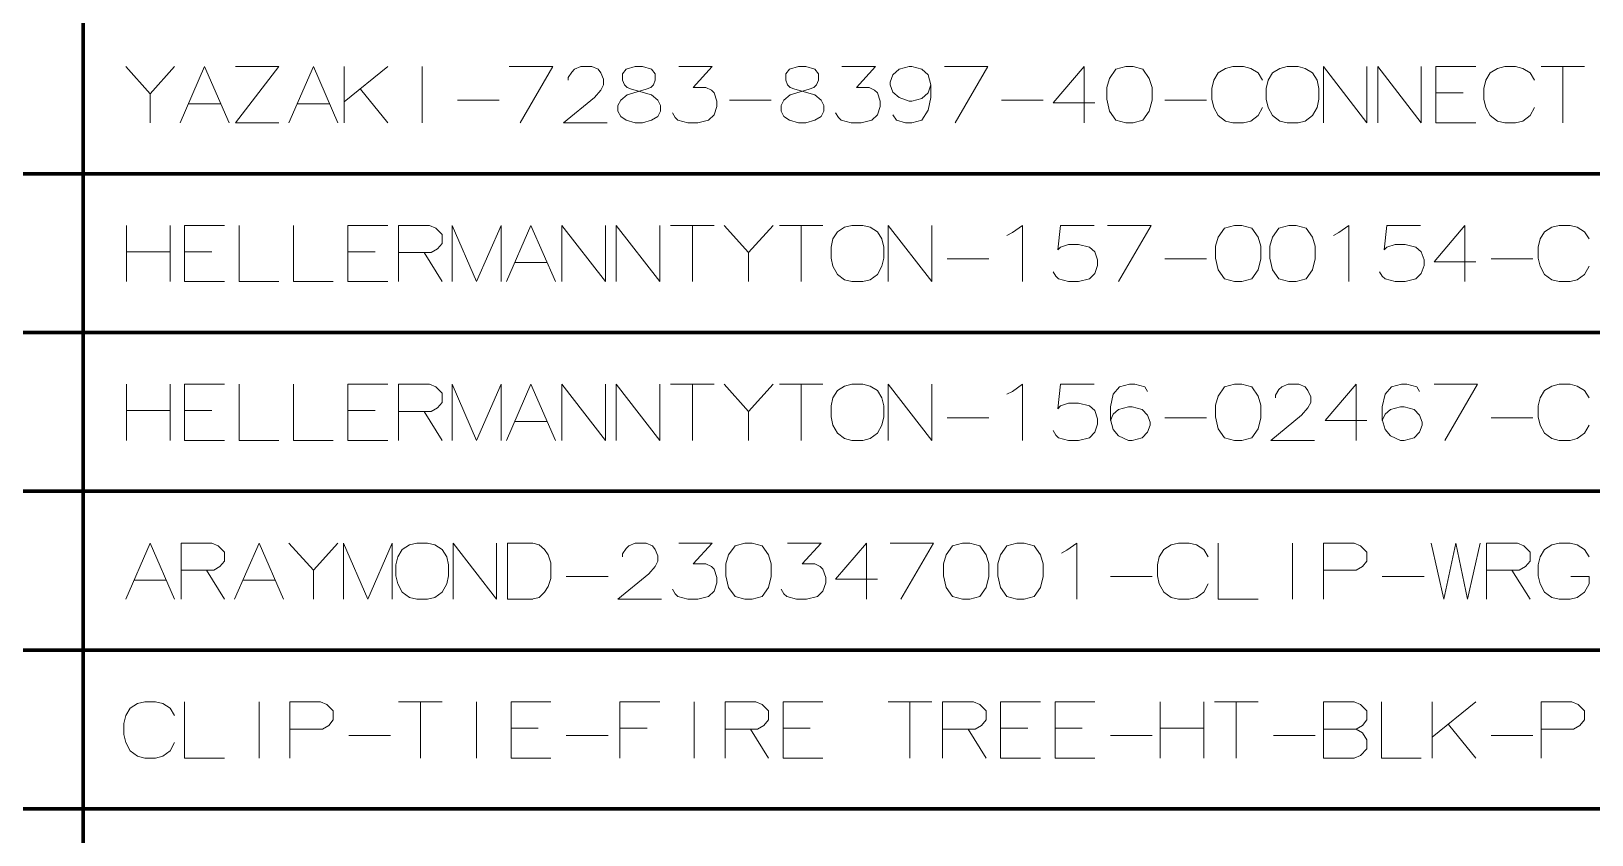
# Model space of a CAD drawing. Header units: millimetres. Extents: x 0 to 174, y 0 to 33.
# Drawn here: x 75.48 to 79.415, y 20.266 to 22.291 of the extents above; entities that cross this region are included whole.
import ezdxf

# ---------------------------------------------------------------- set-up
doc = ezdxf.new("R2010")
doc.units = ezdxf.units.MM
doc.layers.add('PDF_Geomertry', color=7, linetype='Continuous', true_color=0x405f80)

msp = doc.modelspace()

# ---------------------------------------------------------------- linework, layer by layer
at = {"layer": 'PDF_Geomertry', "color": 165, "lineweight": 70, "true_color": 0x5267a5}
for points in [[(70.2461, 21.9317), (70.2461, 21.5315), (71.3026, 21.5315), (71.3026, 21.9317), (75.611, 21.9317), (75.611, 22.3319), (83.901, 22.3319), (83.901, 22.7322), (85.7837, 22.7322), (85.7837, 23.1324), (98.9892, 23.1324), (98.9892, 23.5326)], [(70.2461, 21.5315), (70.2461, 21.1313), (71.3026, 21.1313), (71.3026, 21.5315), (75.611, 21.5315), (75.611, 21.9317), (83.901, 21.9317), (83.901, 22.3319), (85.7837, 22.3319), (85.7837, 22.7322), (98.9892, 22.7322), (98.9892, 23.1324)], [(70.2461, 21.1313), (70.2461, 20.731), (71.3026, 20.731), (71.3026, 21.1313), (75.611, 21.1313), (75.611, 21.5315), (83.901, 21.5315), (83.901, 21.9317), (85.7837, 21.9317), (85.7837, 22.3319), (98.9892, 22.3319), (98.9892, 22.7322)], [(70.2461, 20.731), (70.2461, 20.3308), (71.3026, 20.3308), (71.3026, 20.731), (75.611, 20.731), (75.611, 21.1313), (83.901, 21.1313), (83.901, 21.5315), (85.7837, 21.5315), (85.7837, 21.9317), (98.9892, 21.9317), (98.9892, 22.3319)], [(70.2461, 20.3308), (70.2461, 19.9306), (71.3026, 19.9306), (71.3026, 20.3308), (75.611, 20.3308), (75.611, 20.731), (83.901, 20.731), (83.901, 21.1313), (85.7837, 21.1313), (85.7837, 21.5315), (98.9892, 21.5315), (98.9892, 21.9317)], [(70.2461, 19.9306), (70.2461, 19.5303), (71.3026, 19.5303), (71.3026, 19.9306), (75.611, 19.9306), (75.611, 20.3308), (83.901, 20.3308), (83.901, 20.731), (85.7837, 20.731), (85.7837, 21.1313), (98.9892, 21.1313), (98.9892, 21.5315)]]:
    msp.add_lwpolyline(points, dxfattribs=at)
at = {"layer": 'PDF_Geomertry', "color": 18, "lineweight": 13, "true_color": 0x260000}
for points in [[(75.7185, 22.2015), (75.7803, 22.1329), (75.8419, 22.2015)], [(75.8557, 22.0599), (75.9174, 22.2015), (75.9792, 22.0599)], [(75.9951, 22.2015), (76.1049, 22.2015), (75.9951, 22.0599), (76.1049, 22.0599)], [(76.13, 22.0599), (76.1917, 22.2015), (76.2535, 22.0599)], [(76.2694, 22.2015), (76.2694, 22.0599)], [(76.2694, 22.1124), (76.3792, 22.2015)], [(76.466, 22.0599), (76.466, 22.2015)], [(76.6854, 22.2015), (76.7951, 22.2015), (76.7129, 22.0599)], [(76.9324, 22.0599), (76.8226, 22.0599), (76.9004, 22.1239), (76.9164, 22.1421), (76.9232, 22.1558), (76.9232, 22.1696), (76.9164, 22.1856), (76.9094, 22.1947), (76.8935, 22.2015), (76.8661, 22.2015), (76.8501, 22.1947), (76.8432, 22.1879), (76.834, 22.1742), (76.834, 22.1672)], [(77.0969, 22.085), (77.1037, 22.0736), (77.1107, 22.0667), (77.1358, 22.0599), (77.161, 22.0599), (77.1883, 22.0667), (77.2021, 22.0804), (77.2089, 22.101), (77.2089, 22.1147), (77.2021, 22.1353), (77.1953, 22.1421), (77.1815, 22.149), (77.1496, 22.149), (77.1975, 22.2015), (77.1129, 22.2015)], [(77.5085, 22.085), (77.5153, 22.0736), (77.5221, 22.0667), (77.5472, 22.0599), (77.5724, 22.0599), (77.5999, 22.0667), (77.6136, 22.0804), (77.6204, 22.101), (77.6204, 22.1147), (77.6136, 22.1353), (77.6067, 22.1421), (77.5931, 22.149), (77.561, 22.149), (77.609, 22.2015), (77.5244, 22.2015)], [(77.7485, 22.1558), (77.7415, 22.181), (77.7256, 22.1947), (77.7004, 22.2015), (77.6936, 22.2015), (77.6685, 22.1947), (77.6525, 22.181), (77.6456, 22.1626), (77.6456, 22.1558), (77.6525, 22.1375), (77.6685, 22.1239), (77.6936, 22.1147), (77.7004, 22.1147), (77.7256, 22.1215), (77.7415, 22.1353), (77.7485, 22.1558), (77.7485, 22.1239), (77.7415, 22.0918), (77.7256, 22.0667), (77.7004, 22.0599), (77.6844, 22.0599), (77.6615, 22.0667), (77.6525, 22.0804)], [(77.7828, 22.2015), (77.8925, 22.2015), (77.8101, 22.0599)], [(78.1622, 22.1101), (78.0571, 22.1101), (78.1347, 22.2015), (78.1347, 22.1329), (78.1347, 22.0599)], [(78.5851, 22.0988), (78.5736, 22.0781), (78.5554, 22.0644), (78.5371, 22.0599), (78.5097, 22.0599), (78.4914, 22.0644), (78.4731, 22.0781), (78.4617, 22.0988), (78.4571, 22.1193), (78.4571, 22.1467), (78.4617, 22.1672), (78.4731, 22.1856), (78.4914, 22.1969), (78.5097, 22.2015), (78.5371, 22.2015), (78.5554, 22.1969), (78.5736, 22.1856), (78.5851, 22.1672)], [(78.8479, 22.2015), (78.8479, 22.0599), (78.7382, 22.2015), (78.7382, 22.0599)], [(78.9851, 22.2015), (78.9851, 22.0599), (78.8754, 22.2015), (78.8754, 22.0599)], [(79.1222, 22.0599), (79.0217, 22.0599), (79.0217, 22.2015), (79.1222, 22.2015)], [(79.2708, 22.0988), (79.2594, 22.0781), (79.2411, 22.0644), (79.2229, 22.0599), (79.1954, 22.0599), (79.1771, 22.0644), (79.1589, 22.0781), (79.1475, 22.0988), (79.1429, 22.1193), (79.1429, 22.1467), (79.1475, 22.1672), (79.1589, 22.1856), (79.1771, 22.1969), (79.1954, 22.2015), (79.2229, 22.2015), (79.2411, 22.1969), (79.2594, 22.1856), (79.2708, 22.1672)], [(79.2869, 22.2015), (79.3967, 22.2015)], [(79.3418, 22.0599), (79.3418, 22.2015)], [(75.7803, 22.1329), (75.7803, 22.0599)], [(76.3106, 22.1444), (76.3792, 22.0599)], [(76.5551, 22.1169), (76.6603, 22.1169)], [(77.241, 22.1169), (77.3461, 22.1169)], [(77.9268, 22.1169), (78.0319, 22.1169)], [(78.3382, 22.1169), (78.4433, 22.1169)], [(79.0903, 22.1353), (79.0217, 22.1353)], [(75.8762, 22.1078), (75.9586, 22.1078)], [(76.1506, 22.1078), (76.2329, 22.1078)], [(75.7208, 21.8014), (75.7208, 21.6596)], [(75.8306, 21.8014), (75.8306, 21.6596)], [(75.9676, 21.6596), (75.8671, 21.6596), (75.8671, 21.8014), (75.9676, 21.8014)], [(76.0043, 21.8014), (76.0043, 21.6596), (76.1049, 21.6596)], [(76.1414, 21.8014), (76.1414, 21.6596), (76.2419, 21.6596)], [(76.3792, 21.6596), (76.2786, 21.6596), (76.2786, 21.8014), (76.3792, 21.8014)], [(76.4065, 21.7328), (76.4889, 21.7328), (76.5049, 21.7419), (76.5164, 21.7556), (76.5164, 21.7785), (76.5003, 21.7944), (76.4843, 21.8014), (76.4065, 21.8014), (76.4065, 21.6596)], [(76.6649, 21.6596), (76.6649, 21.8014), (76.6032, 21.6596), (76.5415, 21.8014), (76.5415, 21.6596)], [(76.6786, 21.6596), (76.7403, 21.8014), (76.8021, 21.6596)], [(76.9278, 21.8014), (76.9278, 21.6596), (76.8181, 21.8014), (76.8181, 21.6596)], [(77.065, 21.8014), (77.065, 21.6596), (76.9553, 21.8014), (76.9553, 21.6596)], [(77.0924, 21.8014), (77.2021, 21.8014)], [(77.1472, 21.6596), (77.1472, 21.8014)], [(77.2272, 21.8014), (77.289, 21.7328), (77.3507, 21.8014)], [(77.3667, 21.8014), (77.4764, 21.8014)], [(77.4215, 21.6596), (77.4215, 21.8014)], [(77.7507, 21.8014), (77.7507, 21.6596), (77.641, 21.8014), (77.641, 21.6596)], [(77.9404, 21.7763), (77.9542, 21.7831), (77.9793, 21.8014), (77.9793, 21.6596)], [(78.0571, 21.6847), (78.0639, 21.6733), (78.0707, 21.6664), (78.0958, 21.6596), (78.1211, 21.6596), (78.1485, 21.6664), (78.1622, 21.6801), (78.169, 21.7007), (78.169, 21.7144), (78.1622, 21.735), (78.1485, 21.7465), (78.1211, 21.7533), (78.0958, 21.7533), (78.0753, 21.7465), (78.0685, 21.7396), (78.0753, 21.8014), (78.1599, 21.8014)], [(78.1942, 21.8014), (78.3039, 21.8014), (78.2217, 21.6596)], [(78.7633, 21.7763), (78.7771, 21.7831), (78.8022, 21.8014), (78.8022, 21.6596)], [(78.88, 21.6847), (78.8868, 21.6733), (78.8937, 21.6664), (78.9189, 21.6596), (78.944, 21.6596), (78.9714, 21.6664), (78.9851, 21.6801), (78.9919, 21.7007), (78.9919, 21.7144), (78.9851, 21.735), (78.9714, 21.7465), (78.944, 21.7533), (78.9189, 21.7533), (78.8983, 21.7465), (78.8914, 21.7396), (78.8983, 21.8014), (78.9829, 21.8014)], [(79.1222, 21.7099), (79.0171, 21.7099), (79.0949, 21.8014), (79.0949, 21.7328), (79.0949, 21.6596)], [(79.4081, 21.6985), (79.3967, 21.6779), (79.3783, 21.6642), (79.36, 21.6596), (79.3326, 21.6596), (79.3143, 21.6642), (79.296, 21.6779), (79.2846, 21.6985), (79.28, 21.719), (79.28, 21.7465), (79.2846, 21.7671), (79.296, 21.7853), (79.3143, 21.7968), (79.3326, 21.8014), (79.36, 21.8014), (79.3783, 21.7968), (79.3967, 21.7853), (79.4081, 21.7671)], [(75.8306, 21.735), (75.7208, 21.735)], [(75.9357, 21.735), (75.8671, 21.735)], [(76.3472, 21.735), (76.2786, 21.735)], [(76.4706, 21.7328), (76.5164, 21.6596)], [(77.289, 21.7328), (77.289, 21.6596)], [(76.6992, 21.7076), (76.7815, 21.7076)], [(77.7896, 21.7168), (77.8947, 21.7168)], [(78.3382, 21.7168), (78.4433, 21.7168)], [(79.1611, 21.7168), (79.2662, 21.7168)], [(75.7208, 21.4011), (75.7208, 21.2593)], [(75.8306, 21.4011), (75.8306, 21.2593)], [(75.9676, 21.2593), (75.8671, 21.2593), (75.8671, 21.4011), (75.9676, 21.4011)], [(76.0043, 21.4011), (76.0043, 21.2593), (76.1049, 21.2593)], [(76.1414, 21.4011), (76.1414, 21.2593), (76.2419, 21.2593)], [(76.3792, 21.2593), (76.2786, 21.2593), (76.2786, 21.4011), (76.3792, 21.4011)], [(76.4065, 21.3325), (76.4889, 21.3325), (76.5049, 21.3417), (76.5164, 21.3554), (76.5164, 21.3782), (76.5003, 21.3943), (76.4843, 21.4011), (76.4065, 21.4011), (76.4065, 21.2593)], [(76.6649, 21.2593), (76.6649, 21.4011), (76.6032, 21.2593), (76.5415, 21.4011), (76.5415, 21.2593)], [(76.6786, 21.2593), (76.7403, 21.4011), (76.8021, 21.2593)], [(76.9278, 21.4011), (76.9278, 21.2593), (76.8181, 21.4011), (76.8181, 21.2593)], [(77.065, 21.4011), (77.065, 21.2593), (76.9553, 21.4011), (76.9553, 21.2593)], [(77.0924, 21.4011), (77.2021, 21.4011)], [(77.1472, 21.2593), (77.1472, 21.4011)], [(77.2272, 21.4011), (77.289, 21.3325), (77.3507, 21.4011)], [(77.3667, 21.4011), (77.4764, 21.4011)], [(77.4215, 21.2593), (77.4215, 21.4011)], [(77.7507, 21.4011), (77.7507, 21.2593), (77.641, 21.4011), (77.641, 21.2593)], [(77.9404, 21.376), (77.9542, 21.3828), (77.9793, 21.4011), (77.9793, 21.2593)], [(78.0571, 21.2846), (78.0639, 21.2731), (78.0707, 21.2663), (78.0958, 21.2593), (78.1211, 21.2593), (78.1485, 21.2663), (78.1622, 21.28), (78.169, 21.3006), (78.169, 21.3142), (78.1622, 21.3349), (78.1485, 21.3463), (78.1211, 21.3531), (78.0958, 21.3531), (78.0753, 21.3463), (78.0685, 21.3394), (78.0753, 21.4011), (78.1599, 21.4011)], [(78.2947, 21.3828), (78.2879, 21.3943), (78.2628, 21.4011), (78.249, 21.4011), (78.2239, 21.3943), (78.2079, 21.376), (78.2011, 21.3439), (78.2011, 21.3119), (78.2079, 21.2868), (78.2217, 21.2708), (78.2468, 21.2593), (78.256, 21.2593), (78.2811, 21.2663), (78.2947, 21.28), (78.3017, 21.2982), (78.3017, 21.3051), (78.2947, 21.3233), (78.2811, 21.3371), (78.256, 21.3439), (78.2468, 21.3439), (78.2217, 21.3371), (78.2079, 21.3257), (78.2011, 21.3097)], [(78.7154, 21.2593), (78.6057, 21.2593), (78.6833, 21.3233), (78.6994, 21.3417), (78.7062, 21.3554), (78.7062, 21.369), (78.6994, 21.3851), (78.6925, 21.3943), (78.6765, 21.4011), (78.6492, 21.4011), (78.6331, 21.3943), (78.6262, 21.3874), (78.6171, 21.3736), (78.6171, 21.3668)], [(78.8479, 21.3097), (78.7428, 21.3097), (78.8206, 21.4011), (78.8206, 21.3325), (78.8206, 21.2593)], [(78.9806, 21.3828), (78.9737, 21.3943), (78.9486, 21.4011), (78.9349, 21.4011), (78.9097, 21.3943), (78.8937, 21.376), (78.8868, 21.3439), (78.8868, 21.3119), (78.8937, 21.2868), (78.9074, 21.2708), (78.9325, 21.2593), (78.9417, 21.2593), (78.9668, 21.2663), (78.9806, 21.28), (78.9874, 21.2982), (78.9874, 21.3051), (78.9806, 21.3233), (78.9668, 21.3371), (78.9417, 21.3439), (78.9325, 21.3439), (78.9074, 21.3371), (78.8937, 21.3257), (78.8868, 21.3097)], [(79.0171, 21.4011), (79.1268, 21.4011), (79.0446, 21.2593)], [(79.4081, 21.2982), (79.3967, 21.2776), (79.3783, 21.2639), (79.36, 21.2593), (79.3326, 21.2593), (79.3143, 21.2639), (79.296, 21.2776), (79.2846, 21.2982), (79.28, 21.3188), (79.28, 21.3463), (79.2846, 21.3668), (79.296, 21.3851), (79.3143, 21.3965), (79.3326, 21.4011), (79.36, 21.4011), (79.3783, 21.3965), (79.3967, 21.3851), (79.4081, 21.3668)], [(75.8306, 21.3349), (75.7208, 21.3349)], [(75.9357, 21.3349), (75.8671, 21.3349)], [(76.3472, 21.3349), (76.2786, 21.3349)], [(76.4706, 21.3325), (76.5164, 21.2593)], [(77.289, 21.3325), (77.289, 21.2593)], [(76.6992, 21.3074), (76.7815, 21.3074)], [(77.7896, 21.3165), (77.8947, 21.3165)], [(78.3382, 21.3165), (78.4433, 21.3165)], [(79.1611, 21.3165), (79.2662, 21.3165)], [(75.7185, 20.8592), (75.7803, 21.0008), (75.8419, 20.8592)], [(75.8579, 20.9322), (75.9403, 20.9322), (75.9562, 20.9414), (75.9676, 20.9551), (75.9676, 20.9781), (75.9517, 20.994), (75.9357, 21.0008), (75.8579, 21.0008), (75.8579, 20.8592)], [(75.9928, 20.8592), (76.0546, 21.0008), (76.1162, 20.8592)], [(76.13, 21.0008), (76.1917, 20.9322), (76.2535, 21.0008)], [(76.3906, 20.8592), (76.3906, 21.0008), (76.3289, 20.8592), (76.2672, 21.0008), (76.2672, 20.8592)], [(76.6535, 21.0008), (76.6535, 20.8592), (76.5437, 21.0008), (76.5437, 20.8592)], [(76.7426, 20.8592), (76.761, 20.8638), (76.7746, 20.8774), (76.7837, 20.8911), (76.7907, 20.9117), (76.7907, 20.9506), (76.7837, 20.9711), (76.7746, 20.9849), (76.761, 20.9962), (76.7449, 21.0008), (76.681, 21.0008), (76.681, 20.8592), (76.7449, 20.8592)], [(77.0696, 20.8592), (76.9597, 20.8592), (77.0375, 20.9232), (77.0535, 20.9414), (77.0604, 20.9551), (77.0604, 20.9689), (77.0535, 20.9849), (77.0467, 20.994), (77.0307, 21.0008), (77.0032, 21.0008), (76.9872, 20.994), (76.9804, 20.9871), (76.9712, 20.9735), (76.9712, 20.9665)], [(77.0969, 20.8843), (77.1037, 20.8729), (77.1107, 20.866), (77.1358, 20.8592), (77.161, 20.8592), (77.1883, 20.866), (77.2021, 20.8797), (77.2089, 20.9003), (77.2089, 20.914), (77.2021, 20.9346), (77.1953, 20.9414), (77.1815, 20.9483), (77.1496, 20.9483), (77.1975, 21.0008), (77.1129, 21.0008)], [(77.3712, 20.8843), (77.3781, 20.8729), (77.385, 20.866), (77.4101, 20.8592), (77.4353, 20.8592), (77.4626, 20.866), (77.4764, 20.8797), (77.4833, 20.9003), (77.4833, 20.914), (77.4764, 20.9346), (77.4696, 20.9414), (77.4558, 20.9483), (77.4239, 20.9483), (77.4718, 21.0008), (77.3872, 21.0008)], [(77.6136, 20.9094), (77.5085, 20.9094), (77.5861, 21.0008), (77.5861, 20.9322), (77.5861, 20.8592)], [(77.6456, 21.0008), (77.7553, 21.0008), (77.6731, 20.8592)], [(78.0776, 20.9757), (78.0914, 20.9826), (78.1165, 21.0008), (78.1165, 20.8592)], [(78.4479, 20.8981), (78.4365, 20.8774), (78.4182, 20.8638), (78.4, 20.8592), (78.3725, 20.8592), (78.3542, 20.8638), (78.336, 20.8774), (78.3244, 20.8981), (78.3199, 20.9186), (78.3199, 20.946), (78.3244, 20.9665), (78.336, 20.9849), (78.3542, 20.9962), (78.3725, 21.0008), (78.4, 21.0008), (78.4182, 20.9962), (78.4365, 20.9849), (78.4479, 20.9665)], [(78.4731, 21.0008), (78.4731, 20.8592), (78.5736, 20.8592)], [(78.6606, 20.8592), (78.6606, 21.0008)], [(78.7382, 20.9322), (78.8206, 20.9322), (78.8365, 20.9414), (78.8479, 20.9551), (78.8479, 20.9781), (78.8319, 20.994), (78.816, 21.0008), (78.7382, 21.0008), (78.7382, 20.8592)], [(79.0103, 21.0008), (79.0422, 20.8592), (79.0719, 21.0008), (79.1017, 20.8592), (79.1337, 21.0008)], [(79.1497, 20.9322), (79.2321, 20.9322), (79.2481, 20.9414), (79.2594, 20.9551), (79.2594, 20.9781), (79.2435, 20.994), (79.2275, 21.0008), (79.1497, 21.0008), (79.1497, 20.8592)], [(79.3624, 20.9163), (79.4081, 20.9163), (79.4081, 20.8981), (79.3967, 20.8774), (79.3783, 20.8638), (79.36, 20.8592), (79.3326, 20.8592), (79.3143, 20.8638), (79.296, 20.8774), (79.2846, 20.8981), (79.28, 20.9186), (79.28, 20.946), (79.2846, 20.9665), (79.296, 20.9849), (79.3143, 20.9962), (79.3326, 21.0008), (79.36, 21.0008), (79.3783, 20.9962), (79.3967, 20.9849), (79.4081, 20.9665)], [(75.7392, 20.9071), (75.8214, 20.9071)], [(75.9219, 20.9322), (75.9676, 20.8592)], [(76.0135, 20.9071), (76.0957, 20.9071)], [(76.1917, 20.9322), (76.1917, 20.8592)], [(76.8294, 20.9163), (76.9346, 20.9163)], [(78.2011, 20.9163), (78.3062, 20.9163)], [(78.8868, 20.9163), (78.9919, 20.9163)], [(79.2137, 20.9322), (79.2594, 20.8592)], [(75.8419, 20.4978), (75.8306, 20.4772), (75.8122, 20.4635), (75.794, 20.4589), (75.7665, 20.4589), (75.7482, 20.4635), (75.73, 20.4772), (75.7185, 20.4978), (75.714, 20.5183), (75.714, 20.5457), (75.7185, 20.5664), (75.73, 20.5846), (75.7482, 20.5961), (75.7665, 20.6007), (75.794, 20.6007), (75.8122, 20.5961), (75.8306, 20.5846), (75.8419, 20.5664)], [(75.8671, 20.6007), (75.8671, 20.4589), (75.9676, 20.4589)], [(76.0546, 20.4589), (76.0546, 20.6007)], [(76.1322, 20.5321), (76.2146, 20.5321), (76.2306, 20.5413), (76.2419, 20.5549), (76.2419, 20.5778), (76.226, 20.5938), (76.21, 20.6007), (76.1322, 20.6007), (76.1322, 20.4589)], [(76.4065, 20.6007), (76.5164, 20.6007)], [(76.4615, 20.4589), (76.4615, 20.6007)], [(76.6032, 20.4589), (76.6032, 20.6007)], [(76.7907, 20.4589), (76.69, 20.4589), (76.69, 20.6007), (76.7907, 20.6007)], [(76.9643, 20.4589), (76.9643, 20.6007), (77.065, 20.6007)], [(77.1518, 20.4589), (77.1518, 20.6007)], [(77.2296, 20.5321), (77.3118, 20.5321), (77.3278, 20.5413), (77.3393, 20.5549), (77.3393, 20.5778), (77.3232, 20.5938), (77.3072, 20.6007), (77.2296, 20.6007), (77.2296, 20.4589)], [(77.4764, 20.4589), (77.3758, 20.4589), (77.3758, 20.6007), (77.4764, 20.6007)], [(77.641, 20.6007), (77.7507, 20.6007)], [(77.6958, 20.4589), (77.6958, 20.6007)], [(77.7782, 20.5321), (77.8604, 20.5321), (77.8764, 20.5413), (77.8879, 20.5549), (77.8879, 20.5778), (77.8719, 20.5938), (77.8558, 20.6007), (77.7782, 20.6007), (77.7782, 20.4589)], [(78.025, 20.4589), (77.9244, 20.4589), (77.9244, 20.6007), (78.025, 20.6007)], [(78.1622, 20.4589), (78.0617, 20.4589), (78.0617, 20.6007), (78.1622, 20.6007)], [(78.3268, 20.6007), (78.3268, 20.4589)], [(78.4365, 20.6007), (78.4365, 20.4589)], [(78.4639, 20.6007), (78.5736, 20.6007)], [(78.5187, 20.4589), (78.5187, 20.6007)], [(78.8846, 20.6007), (78.8846, 20.4589), (78.9851, 20.4589)], [(79.0125, 20.6007), (79.0125, 20.4589)], [(79.0125, 20.5115), (79.1222, 20.6007)], [(79.2869, 20.5321), (79.3692, 20.5321), (79.3851, 20.5413), (79.3967, 20.5549), (79.3967, 20.5778), (79.3806, 20.5938), (79.3646, 20.6007), (79.2869, 20.6007), (79.2869, 20.4589)], [(79.0537, 20.5435), (79.1222, 20.4589)], [(76.2808, 20.5161), (76.386, 20.5161)], [(76.7586, 20.5343), (76.69, 20.5343)], [(76.8294, 20.5161), (76.9346, 20.5161)], [(77.0329, 20.5343), (76.9643, 20.5343)], [(77.2935, 20.5321), (77.3393, 20.4589)], [(77.4444, 20.5343), (77.3758, 20.5343)], [(77.8422, 20.5321), (77.8879, 20.4589)], [(77.9931, 20.5343), (77.9244, 20.5343)], [(78.1301, 20.5343), (78.0617, 20.5343)], [(78.2011, 20.5161), (78.3062, 20.5161)], [(78.4365, 20.5343), (78.3268, 20.5343)], [(78.6125, 20.5161), (78.7176, 20.5161)], [(78.7382, 20.5321), (78.8206, 20.5321)], [(79.1611, 20.5161), (79.2662, 20.5161)]]:
    msp.add_lwpolyline(points, dxfattribs=at)
for points in [[(77.0444, 22.1307), (76.994, 22.1444), (76.9826, 22.149), (76.9758, 22.1558), (76.9712, 22.1672), (76.9712, 22.1833), (76.9804, 22.1947), (77.0032, 22.2015), (77.0215, 22.2015), (77.0444, 22.1947), (77.0535, 22.1833), (77.0535, 22.1672), (77.0489, 22.1558), (77.0421, 22.149), (77.0307, 22.1444), (76.9826, 22.1307), (76.9667, 22.1169), (76.9597, 22.1033), (76.9597, 22.0896), (76.9667, 22.0758), (76.9804, 22.0667), (77.0032, 22.0599), (77.0215, 22.0599), (77.0444, 22.0667), (77.0604, 22.0758), (77.0672, 22.0896), (77.0672, 22.1033), (77.0604, 22.1169)], [(77.4558, 22.1307), (77.4056, 22.1444), (77.3942, 22.149), (77.3872, 22.1558), (77.3826, 22.1672), (77.3826, 22.1833), (77.3918, 22.1947), (77.4147, 22.2015), (77.4329, 22.2015), (77.4558, 22.1947), (77.465, 22.1833), (77.465, 22.1672), (77.4604, 22.1558), (77.4536, 22.149), (77.4421, 22.1444), (77.3942, 22.1307), (77.3781, 22.1169), (77.3712, 22.1033), (77.3712, 22.0896), (77.3781, 22.0758), (77.3918, 22.0667), (77.4147, 22.0599), (77.4329, 22.0599), (77.4558, 22.0667), (77.4718, 22.0758), (77.4787, 22.0896), (77.4787, 22.1033), (77.4718, 22.1169)], [(78.2399, 22.2015), (78.2147, 22.1947), (78.1987, 22.1718), (78.1919, 22.149), (78.1919, 22.1193), (78.1987, 22.0896), (78.2147, 22.0667), (78.2399, 22.0599), (78.2582, 22.0599), (78.2833, 22.0667), (78.2993, 22.0896), (78.3062, 22.1169), (78.3062, 22.149), (78.2993, 22.1718), (78.2833, 22.1947), (78.2582, 22.2015), (78.2399, 22.2015)], [(78.6468, 22.2015), (78.6285, 22.1969), (78.6103, 22.1856), (78.5987, 22.1672), (78.5943, 22.1467), (78.5943, 22.1193), (78.5987, 22.0988), (78.6103, 22.0781), (78.6285, 22.0644), (78.6468, 22.0599), (78.6743, 22.0599), (78.6925, 22.0644), (78.7108, 22.0781), (78.7222, 22.0988), (78.7268, 22.1193), (78.7268, 22.1467), (78.7222, 22.1672), (78.7108, 22.1856), (78.6925, 22.1969), (78.6743, 22.2015), (78.6468, 22.2015)], [(77.5496, 21.8014), (77.5312, 21.7968), (77.5131, 21.7853), (77.5015, 21.7671), (77.4969, 21.7465), (77.4969, 21.719), (77.5015, 21.6985), (77.5131, 21.6779), (77.5312, 21.6642), (77.5496, 21.6596), (77.5769, 21.6596), (77.5953, 21.6642), (77.6136, 21.6779), (77.625, 21.6985), (77.6296, 21.719), (77.6296, 21.7465), (77.625, 21.7671), (77.6136, 21.7853), (77.5953, 21.7968), (77.5769, 21.8014), (77.5496, 21.8014)], [(78.5142, 21.8014), (78.489, 21.7944), (78.4731, 21.7717), (78.4662, 21.7488), (78.4662, 21.719), (78.4731, 21.6893), (78.489, 21.6664), (78.5142, 21.6596), (78.5325, 21.6596), (78.5576, 21.6664), (78.5736, 21.6893), (78.5806, 21.7168), (78.5806, 21.7488), (78.5736, 21.7717), (78.5576, 21.7944), (78.5325, 21.8014), (78.5142, 21.8014)], [(78.6514, 21.8014), (78.6262, 21.7944), (78.6103, 21.7717), (78.6033, 21.7488), (78.6033, 21.719), (78.6103, 21.6893), (78.6262, 21.6664), (78.6514, 21.6596), (78.6697, 21.6596), (78.6949, 21.6664), (78.7108, 21.6893), (78.7176, 21.7168), (78.7176, 21.7488), (78.7108, 21.7717), (78.6949, 21.7944), (78.6697, 21.8014), (78.6514, 21.8014)], [(77.5496, 21.4011), (77.5312, 21.3965), (77.5131, 21.3851), (77.5015, 21.3668), (77.4969, 21.3463), (77.4969, 21.3188), (77.5015, 21.2982), (77.5131, 21.2776), (77.5312, 21.2639), (77.5496, 21.2593), (77.5769, 21.2593), (77.5953, 21.2639), (77.6136, 21.2776), (77.625, 21.2982), (77.6296, 21.3188), (77.6296, 21.3463), (77.625, 21.3668), (77.6136, 21.3851), (77.5953, 21.3965), (77.5769, 21.4011), (77.5496, 21.4011)], [(78.5142, 21.4011), (78.489, 21.3943), (78.4731, 21.3714), (78.4662, 21.3485), (78.4662, 21.3188), (78.4731, 21.289), (78.489, 21.2663), (78.5142, 21.2593), (78.5325, 21.2593), (78.5576, 21.2663), (78.5736, 21.289), (78.5806, 21.3165), (78.5806, 21.3485), (78.5736, 21.3714), (78.5576, 21.3943), (78.5325, 21.4011), (78.5142, 21.4011)], [(76.4524, 21.0008), (76.434, 20.9962), (76.4157, 20.9849), (76.4043, 20.9665), (76.3997, 20.946), (76.3997, 20.9186), (76.4043, 20.8981), (76.4157, 20.8774), (76.434, 20.8638), (76.4524, 20.8592), (76.4797, 20.8592), (76.4981, 20.8638), (76.5164, 20.8774), (76.5278, 20.8981), (76.5324, 20.9186), (76.5324, 20.946), (76.5278, 20.9665), (76.5164, 20.9849), (76.4981, 20.9962), (76.4797, 21.0008), (76.4524, 21.0008)], [(77.2799, 21.0008), (77.2547, 20.994), (77.2387, 20.9711), (77.2318, 20.9483), (77.2318, 20.9186), (77.2387, 20.8889), (77.2547, 20.866), (77.2799, 20.8592), (77.2981, 20.8592), (77.3232, 20.866), (77.3393, 20.8889), (77.3461, 20.9163), (77.3461, 20.9483), (77.3393, 20.9711), (77.3232, 20.994), (77.2981, 21.0008), (77.2799, 21.0008)], [(77.8285, 21.0008), (77.8033, 20.994), (77.7874, 20.9711), (77.7804, 20.9483), (77.7804, 20.9186), (77.7874, 20.8889), (77.8033, 20.866), (77.8285, 20.8592), (77.8468, 20.8592), (77.8719, 20.866), (77.8879, 20.8889), (77.8947, 20.9163), (77.8947, 20.9483), (77.8879, 20.9711), (77.8719, 20.994), (77.8468, 21.0008), (77.8285, 21.0008)], [(77.9656, 21.0008), (77.9404, 20.994), (77.9244, 20.9711), (77.9176, 20.9483), (77.9176, 20.9186), (77.9244, 20.8889), (77.9404, 20.866), (77.9656, 20.8592), (77.9839, 20.8592), (78.009, 20.866), (78.025, 20.8889), (78.0319, 20.9163), (78.0319, 20.9483), (78.025, 20.9711), (78.009, 20.994), (77.9839, 21.0008), (77.9656, 21.0008)], [(78.816, 20.4589), (78.8319, 20.4657), (78.8479, 20.4818), (78.8479, 20.5046), (78.8365, 20.5229), (78.8206, 20.5321), (78.8365, 20.5413), (78.8479, 20.5549), (78.8479, 20.5778), (78.8319, 20.5938), (78.816, 20.6007), (78.7382, 20.6007), (78.7382, 20.4589)]]:
    msp.add_lwpolyline(points, close=True, dxfattribs=at)

doc.saveas('drawing.dxf')
